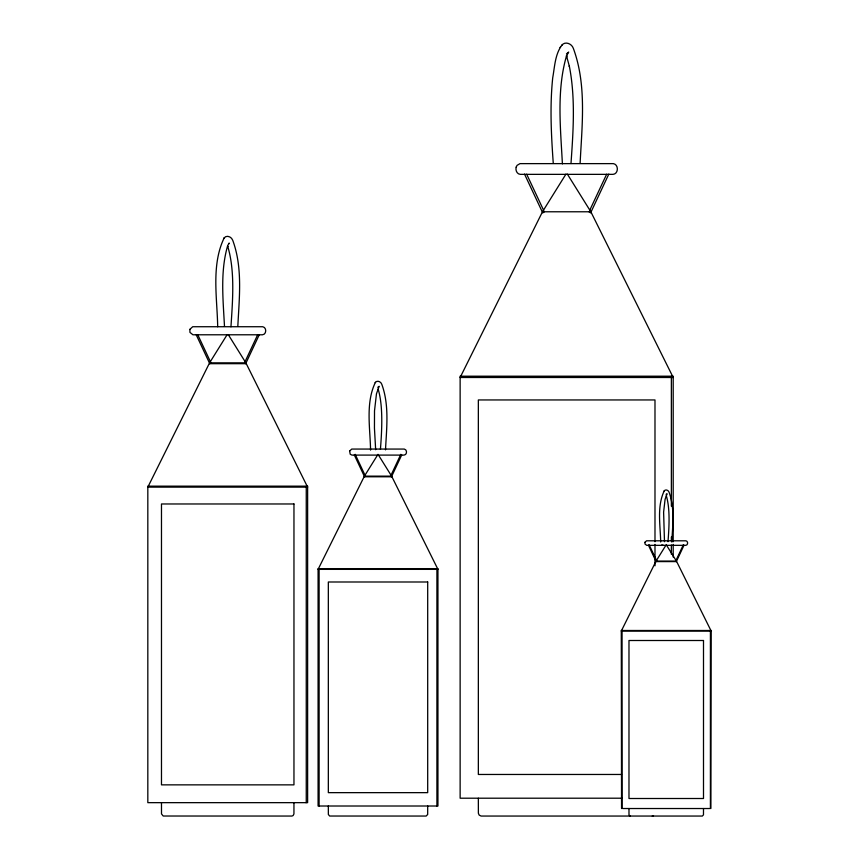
<?xml version="1.0" encoding="UTF-8"?>
<svg xmlns="http://www.w3.org/2000/svg" width="859" height="859" viewBox="0 0 859 859"><rect width="100%" height="100%" fill="white"/><g stroke="black" fill="none" stroke-linecap="round" stroke-linejoin="round"><path stroke-width="1.29" d="M230.953 326.817C232.671 300.178 235.141 270.843 227.678 246.179L227.871 246.651M237.825 326.248C239.232 297.772 242.818 267.611 232.714 240.262C231.522 236.665 226.379 234.636 223.931 238.147M380.419 449.364C381.965 429.854 383.211 405.759 378.121 388.998M385.498 449.858C386.593 428.126 389.449 405.094 381.761 384.209C380.859 381.514 377.004 379.989 375.168 382.631M570.988 163.511C573.275 131.073 575.594 98.033 569.292 65.896L569.399 66.454L566.607 56.211L566.865 56.844M580.126 163.103C582.005 125.092 586.794 84.826 573.329 48.329C571.729 43.541 564.878 40.835 561.603 45.516M667.991 541.664C669.172 526.846 670.192 508.539 666.316 495.761M671.802 542.05C672.64 525.547 674.873 508.045 669.054 492.175C668.377 490.145 665.478 489.007 664.104 490.983M245.062 361.628L257.582 334.956M259.332 334.581L245.674 363.679L244.493 362.842L209.585 362.842L147.823 487.128L307.619 487.128L245.857 362.842L228.419 334.86M400.831 454.325L390.587 476.144L391.479 476.777L401.722 454.948M589.596 210.562L606.669 174.184M608.816 174.098L590.605 212.892L589.027 211.776M683.356 544.756L675.668 561.12L676.334 561.593L684.022 545.229M378.014 454.325L364.409 476.144L318.088 569.367L437.94 569.367L391.618 476.144L378.69 455.41M656.04 561.12L621.293 631.032L711.166 631.032L676.441 561.12L666.24 544.756L656.04 561.12L676.42 561.12M224.263 237.707C211.035 264.926 217.198 297.547 217.692 326.774M375.426 382.287C365.397 403.032 370.175 427.846 370.562 450.084M562.054 44.926C555.011 54.181 554.721 66.723 552.724 77.75C549.749 106.162 551.231 134.82 553.26 163.242M664.297 490.736C656.727 506.423 660.378 525.182 660.678 541.997M209.585 362.842L227.023 334.86M565.974 174.087L542.48 211.776L460.134 377.488L673.198 377.488L590.842 211.776L567.348 174.087M560.068 47.535L560.508 46.966M544.305 211.776L542.727 212.892L524.516 174.098M653.495 815.685L652.249 816.05M566.478 53.838L568.69 52.088L566.414 56.114L566.629 55.459C556.471 90.141 560.508 127.411 562.398 163.886M228.494 244.031L229.235 243.076L227.689 245.61C220.129 271.412 223.082 299.125 224.478 326.27M666.09 494.365L667.089 493.753L665.081 499.358L663.61 512.136L664.49 541.707M542.63 211.776L590.251 211.776M245.18 362.842L245.857 362.842M209.585 363.679L245.857 363.679M364.409 476.144L391.618 476.144M364.409 476.777L391.618 476.777M656.04 561.593L676.441 561.593M621.529 774.464L478.345 774.464L478.345 399.95L654.987 399.95L654.987 541.728M622.023 798.204L460.134 798.204L460.134 376.199L673.198 376.199L673.198 541.728M305.568 802.66L147.823 802.66L147.823 486.162L307.619 486.162L307.619 802.66L305.89 802.66M436.404 806.01L318.088 806.01L318.088 568.637L437.94 568.637L437.94 806.01L437.102 806.01M621.551 808.523L621.293 630.495L711.177 630.495L710.844 808.523M622.829 808.523L709.641 808.523M630.13 816.05L628.992 814.858L628.981 808.523M377.756 387.302L379.152 386.314L376.467 393.787L374.513 410.827L374.449 428.169L375.651 449.697M526.664 174.184L543.736 210.562M649.125 544.756L656.802 561.12L656.136 561.593L648.459 545.229M355.186 454.325L365.429 476.144L364.549 476.777L354.305 454.948M197.86 334.956L210.949 362.842L209.768 363.679L196.11 334.581M710.414 630.495L710.414 808.523M703.5 808.523L703.478 814.858L702.34 816.05L481.072 816.05L479.139 815.062L478.377 813.215L478.345 798.204M673.198 544.402L673.198 557.061M671.373 376.199L671.373 506.155M671.373 536.961L671.373 540.987M671.373 545.003L671.373 554.377M654.987 544.402L654.987 565.802M622.066 630.495L622.066 808.523M436.909 568.637L436.909 806.01M427.696 806.01L427.675 814.461L426.161 816.05L329.631 816.029L328.353 814.461L328.331 806.01M319.108 568.637L319.108 806.01M306.255 486.162L306.255 802.66M293.961 802.66L293.939 813.924L293.112 815.567L291.91 816.05L163.21 816.018L161.503 813.924L161.481 802.66M663.019 545.057A1.89 0.698 -6.1 0 1 661.591 545.046M189.86 329.373L189.946 332.39L192.942 334.785L262.5 334.785C266.687 334.462 266.827 327.354 262.725 326.731L192.706 326.731L189.86 329.373M349.624 451.039L350.225 454.25L351.932 455.098L404.095 455.098C407.241 454.862 407.349 449.525 404.267 449.064L351.761 449.064L349.624 451.039M516.184 167.151C515.303 170.114 516.871 174.13 520.286 174.356L613.036 174.356C618.62 173.926 618.813 164.456 613.337 163.629L519.985 163.629L517.043 165.39L516.184 167.151M644.937 542.297L644.991 543.994L646.677 545.336L685.804 545.336C688.156 545.154 688.242 541.159 685.933 540.805L646.548 540.805L644.937 542.297M293.961 503.975L161.481 503.975L161.481 784.858L293.961 784.858L293.961 503.975M427.696 581.994L328.331 581.994L328.331 792.653L427.696 792.653L427.696 581.994M703.5 640.503L628.981 640.503L628.981 798.505L703.5 798.505L703.5 640.503"/></g></svg>
